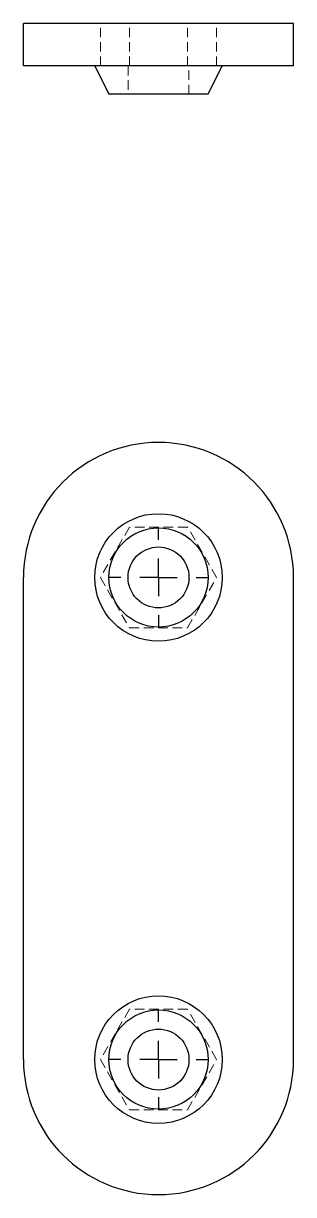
# Model space of a CAD drawing. Header units: millimetres. Extents: x 65 to 228, y 7 to 163.
# Drawn here: x 65 to 101, y 7 to 162.7 of the extents above.
import ezdxf

# ---------------------------------------------------------------- set-up
doc = ezdxf.new("R2010")
doc.units = ezdxf.units.MM
doc.linetypes.add('HIDDEN', pattern=[1.905, 1.27, -0.635])
doc.layers.add('10', color=7, linetype='Continuous')

# ---------------------------------------------------------------- blocks, each defined once
blk = doc.blocks.new('SW_CENTERMARKSYMBOL_0')
at = {"layer": '10', "color": 0}
for p, q in [((0, 5), (0, 6.55)), ((0, 0), (0, 2.5)), ((-5, 0), (-6.55, 0)), ((0, 0), (-2.5, 0)), ((0, 0), (0, -2.5)), ((0, 0), (2.5, 0)), ((5, 0), (6.55, 0)), ((0, -5), (0, -6.55))]:
    blk.add_line(p, q, dxfattribs=at)
blk = doc.blocks.new('SW_CENTERMARKSYMBOL_1')
at = {"layer": '10', "color": 0}
for p, q in [((0, 5), (0, 6.55)), ((0, 0), (0, 2.5)), ((-5, 0), (-6.55, 0)), ((0, 0), (-2.5, 0)), ((0, 0), (0, -2.5)), ((0, 0), (2.5, 0)), ((5, 0), (6.55, 0)), ((0, -5), (0, -6.55))]:
    blk.add_line(p, q, dxfattribs=at)

msp = doc.modelspace()

# ---------------------------------------------------------------- linework, layer by layer
at = {"color": 7, "linetype": 'Continuous', "lineweight": 25}
for p, q in [((65.05, 157.06), (65.05, 162.71)), ((100.95, 162.71), (65.05, 162.71)), ((100.95, 157.06), (100.95, 162.71)), ((100.95, 157.06), (65.05, 157.06)), ((74.52, 157.06), (76.4, 153.29)), ((89.6, 153.29), (91.48, 157.06)), ((89.6, 153.29), (76.4, 153.29)), ((65.05, 24.95), (65.05, 89.05)), ((100.95, 24.95), (100.95, 89.05))]:
    msp.add_line(p, q, dxfattribs=at)
at = {"color": 7, "linetype": 'HIDDEN', "lineweight": 18}
for p, q in [((75.27, 157.06), (75.27, 162.71)), ((79.14, 157.06), (79.14, 162.71)), ((86.86, 157.06), (86.86, 162.71)), ((90.73, 157.06), (90.73, 162.71)), ((78.95, 157.06), (78.95, 153.29)), ((87.05, 153.29), (87.05, 157.06)), ((79.14, 95.74), (75.27, 89.05)), ((86.86, 95.74), (79.14, 95.74)), ((90.73, 89.05), (86.86, 95.74)), ((75.27, 89.05), (79.14, 82.35)), ((86.86, 82.35), (90.73, 89.05)), ((79.14, 82.35), (86.86, 82.35)), ((79.14, 31.65), (75.27, 24.95)), ((86.86, 31.65), (79.14, 31.65)), ((90.73, 24.95), (86.86, 31.65)), ((75.27, 24.95), (79.14, 18.26)), ((86.86, 18.26), (90.73, 24.95)), ((79.14, 18.26), (86.86, 18.26))]:
    msp.add_line(p, q, dxfattribs=at)
at = {"color": 7, "linetype": 'Continuous', "lineweight": 25}
for centre, radius in [((83, 89.05), 8.48), ((83, 89.05), 6.6), ((83, 89.05), 4.05), ((83, 24.95), 8.48), ((83, 24.95), 6.6), ((83, 24.95), 4.05)]:
    msp.add_circle(centre, radius, dxfattribs=at)
for centre, start, end in [((83, 89.05), 0, 180), ((83, 24.95), 180, 0)]:
    msp.add_arc(centre, 17.95, start, end, dxfattribs=at)

# ---------------------------------------------------------------- block references
at = {"layer": '10'}
for name, p in [('SW_CENTERMARKSYMBOL_1', (83, 89.05)), ('SW_CENTERMARKSYMBOL_0', (83, 24.95))]:
    msp.add_blockref(name, p, dxfattribs=at)

doc.saveas('drawing.dxf')
